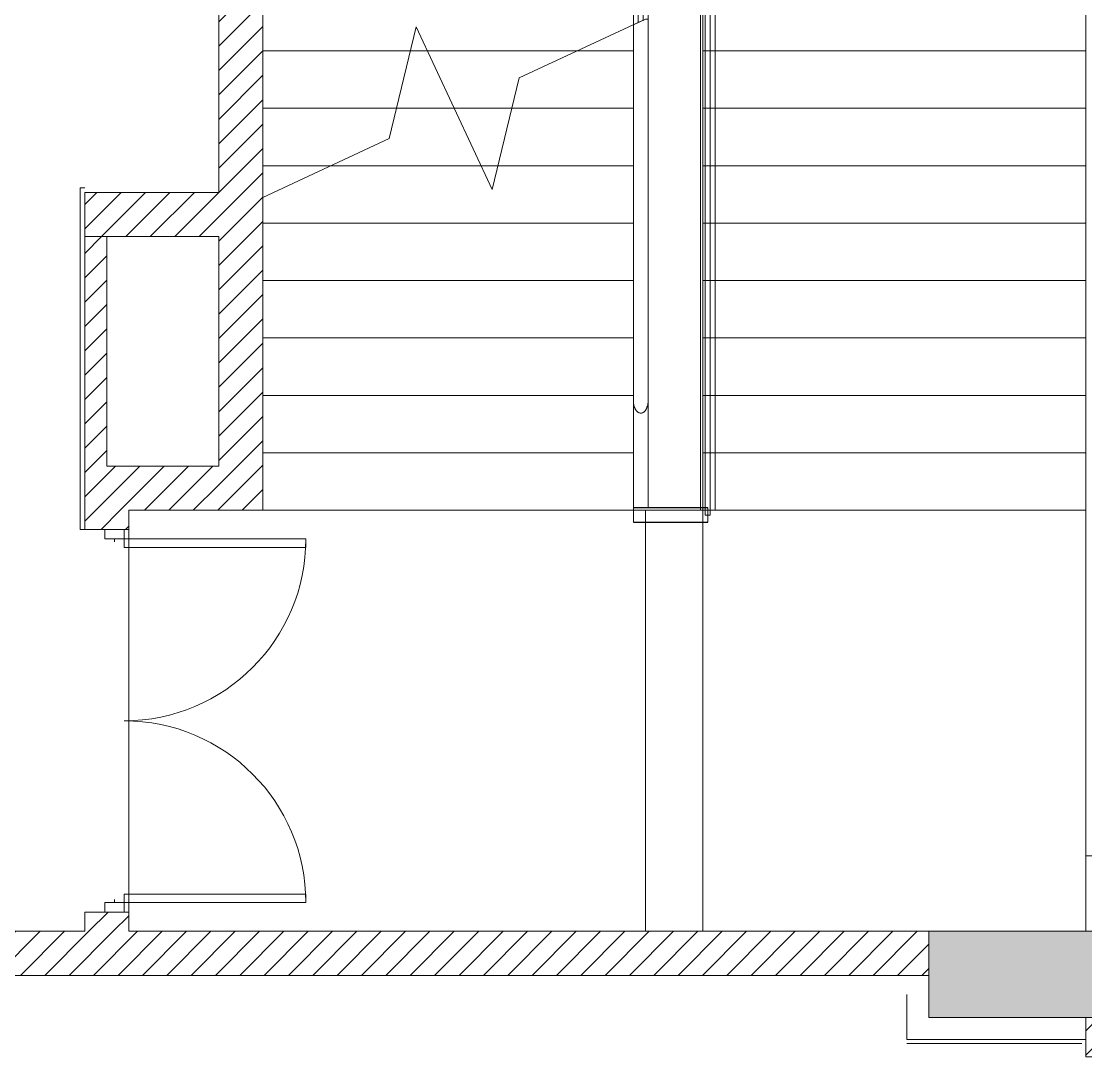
# Model space of a CAD drawing. Header units: millimetres. Extents: x -106145 to 154907, y -84585 to 152038.
# Drawn here: x 115597 to 121159, y 121150 to 126560 of the extents above; entities that cross this region are included whole.
import ezdxf

# ---------------------------------------------------------------- set-up
doc = ezdxf.new("R2010")
doc.units = ezdxf.units.MM
doc.linetypes.add('Overhead', pattern=[3.96875, 2.38125, -1.5875])
for name, color, linetype, lineweight in [('A-DOOR', 7, 'Continuous', 5), ('A-DOOR-FRAM', 7, 'Continuous', 9), ('A-FLOR-HRAL', 7, 'Continuous', 5), ('A-FLOR-HRAL-MBND', 7, 'Overhead', 5), ('A-WALL', 7, 'Continuous', 5), ('A-WALL-PATT', 7, 'Continuous', 5), ('S-COLS', 7, 'Continuous', 5), ('S-STRS', 7, 'Continuous', 5), ('S-STRS-MBND', 7, 'Overhead', 5)]:
    doc.layers.add(name, color=color, linetype=linetype, lineweight=lineweight)
pattern_1 = [(45, (0, 0), (-63.63961, 63.63961), [])]

# ---------------------------------------------------------------- blocks, each defined once
blk = doc.blocks.new('M_Door-Passage-Double-Flush - BFWD1 2_0-V8-Site Plan -MAIN')
at = {"layer": 'A-DOOR', "color": 254, "lineweight": 9, "true_color": 0xdddddd}
for p, q in [((-950, 96.35), (-950, 1046.35)), ((-950, 1046.35), (-905, 1046.35)), ((-905, 1046.35), (-905, 96.35)), ((950, 1046.35), (905, 1046.35)), ((905, 1046.35), (905, 96.35)), ((950, 96.35), (950, 1046.35)), ((-905, 96.35), (-950, 96.35)), ((905, 96.35), (950, 96.35))]:
    blk.add_line(p, q, dxfattribs=at)
at = {"layer": 'A-DOOR', "color": 254, "true_color": 0xdddddd}
for centre, start, end in [((-950, 96.35), 0, 90), ((950, 96.35), 90, 180)]:
    blk.add_arc(centre, 950, start, end, dxfattribs=at)
at = {"layer": 'A-DOOR-FRAM', "color": 254, "true_color": 0xdddddd}
for p, q in [((-950, 96.35), (-1000, 96.35)), ((-1000, 96.35), (-1000, -3.65)), ((-950, 46.5875), (-950, 96.35)), ((950, 96.35), (950, 46.5875)), ((1000, 96.35), (950, 96.35)), ((1000, -3.65), (1000, 96.35)), ((-934.125, 46.5875), (-950, 46.5875)), ((-950, -3.65), (-950, 45.5625)), ((-950, 45.5625), (-934.125, 45.5625)), ((-934.125, 45.5625), (-934.125, 46.5875)), ((950, 46.5875), (934.125, 46.5875)), ((934.125, 46.5875), (934.125, 45.5625)), ((934.125, 45.5625), (950, 45.5625)), ((950, 45.5625), (950, -3.65)), ((-1000, -3.65), (-950, -3.65)), ((950, -3.65), (1000, -3.65))]:
    blk.add_line(p, q, dxfattribs=at)
blk = doc.blocks.new('Railing - Railing-13402336-Site Plan -MAIN')
at = {"layer": 'A-FLOR-HRAL', "color": 254, "true_color": 0xdddddd}
for p, q in [((118846.4, 126565.6), (118821, 126553.8)), ((118846.4, 126565.6), (118821, 126553.8)), ((118846.4, 126561.4), (118846.4, 126565.6))]:
    blk.add_line(p, q, dxfattribs=at)
at = {"layer": 'A-FLOR-HRAL-MBND', "color": 254, "true_color": 0xdddddd}
for p, q in [((118821, 127342.8), (119158.7, 127342.8)), ((118821, 127305.1), (118821, 127342.8)), ((118821, 127342.8), (119158.7, 127342.8)), ((118821, 127305.1), (118821, 127342.8)), ((118846.4, 127317.4), (119158.7, 127317.4)), ((118846.4, 127305.1), (118846.4, 127317.4)), ((118846.4, 127317.4), (119158.7, 127317.4)), ((118846.4, 127305.1), (118846.4, 127317.4)), ((119158.7, 127342.8), (119196.4, 127342.8)), ((119158.7, 127342.8), (119196.4, 127342.8)), ((119158.7, 127317.4), (119171, 127317.4)), ((119158.7, 127317.4), (119171, 127317.4)), ((119171, 127317.4), (119171, 124005.1)), ((119171, 127317.4), (119171, 124005.1)), ((119196.4, 127342.8), (119196.4, 124005.1)), ((119196.4, 127342.8), (119196.4, 124005.1)), ((118821, 126553.8), (118821, 127305.1)), ((118821, 126553.8), (118821, 127305.1)), ((118846.4, 126565.6), (118846.4, 127305.1)), ((118846.4, 126565.6), (118846.4, 127305.1)), ((119171, 124005.1), (119171, 123980.1)), ((119171, 124005.1), (119171, 123980.1)), ((119196.4, 123980.1), (119171, 123980.1)), ((119196.4, 123980.1), (119171, 123980.1)), ((119196.4, 124005.1), (119196.4, 123980.1)), ((119196.4, 124005.1), (119196.4, 123980.1))]:
    blk.add_line(p, q, dxfattribs=at)
blk = doc.blocks.new('Top Rail Type - Top Rail_Internal_-13402402-Site Plan -MAIN')
at = {"layer": 'A-FLOR-HRAL', "color": 254, "true_color": 0xdddddd}
for p, q in [((118795.6, 124576.3), (118795.6, 124018.7)), ((118871.8, 124018.7), (118871.8, 124576.3)), ((119183.7, 124018.2), (118795.1, 124018.2)), ((118795.1, 123942), (119183.7, 123942))]:
    blk.add_line(p, q, dxfattribs=at)
at = {"layer": 'A-FLOR-HRAL', "color": 254, "true_color": 0xdddddd, "flags": 128}
for points in [[(118795.1, 123980.1), (118795.1, 123988.5), (118795.1, 123996.6), (118795.1, 124003.8), (118795.1, 124009.8)], [(118795.1, 123942), (118795.1, 123942.9), (118795.1, 123945.7), (118795.1, 123950.3), (118795.1, 123956.3), (118795.1, 123963.5), (118795.1, 123971.6), (118795.1, 123980.1)], [(119183.7, 124018.2), (119183.7, 124017.2), (119183.7, 124014.4), (119183.7, 124009.8), (119183.7, 124003.8), (119183.7, 123996.6), (119183.7, 123988.5), (119183.7, 123980.1)], [(119183.7, 123980.1), (119183.7, 123971.6), (119183.7, 123963.5), (119183.7, 123956.3), (119183.7, 123950.3), (119183.7, 123945.7), (119183.7, 123942.9), (119183.7, 123942)]]:
    blk.add_lwpolyline(points, dxfattribs=at)
at = {"layer": 'A-FLOR-HRAL', "color": 254, "true_color": 0xdddddd}
for points, knots in [([(118795.6, 124576.3), (118795.6, 124571.7), (118796.1, 124565), (118797.5, 124556), (118798.8, 124550.6), (118800.1, 124546.2), (118801.2, 124543), (118802.4, 124539.8), (118803.8, 124536.8), (118805.3, 124533.7), (118806.9, 124530.7), (118808.5, 124528.4), (118809.8, 124526.5), (118810.8, 124525.2), (118811.9, 124523.9), (118813.4, 124522.2), (118815.4, 124520.1), (118817.6, 124518.3), (118819.4, 124517), (118820.8, 124516.1), (118822.3, 124515.4), (118824.3, 124514.5), (118827.9, 124513.2), (118831.4, 124512.5), (118833.7, 124512.4)], [0, 0, 0, 0, 0.166667, 0.25, 0.333333, 0.375, 0.416667, 0.458333, 0.5, 0.541667, 0.583333, 0.625, 0.645833, 0.666667, 0.6875, 0.708333, 0.75, 0.791667, 0.8125, 0.833333, 0.854167, 0.875, 0.916667, 1, 1, 1, 1]), ([(118871.8, 124576.3), (118871.9, 124571.7), (118871.4, 124565), (118870, 124556), (118868.7, 124550.6), (118867.4, 124546.2), (118866.3, 124543), (118865.1, 124539.8), (118863.7, 124536.8), (118862.2, 124533.7), (118860.6, 124530.7), (118858.7, 124527.9), (118857.2, 124525.9), (118856.1, 124524.6), (118855.4, 124523.7), (118854.1, 124522.2), (118852.1, 124520.1), (118849.9, 124518.3), (118848.1, 124517), (118846.7, 124516.1), (118845.2, 124515.4), (118843.2, 124514.5), (118839.5, 124513.2), (118836.1, 124512.5), (118833.7, 124512.4)], [-1, -1, -1, -1, -0.833333, -0.75, -0.666667, -0.625, -0.583333, -0.541667, -0.5, -0.458333, -0.416667, -0.375, -0.333333, -0.322917, -0.3125, -0.291667, -0.25, -0.208333, -0.1875, -0.166667, -0.145833, -0.125, -0.083333, 0, 0, 0, 0]), ([(118833.7, 124018.7), (118830.9, 124018.7), (118825.2, 124018.7), (118817.1, 124018.7), (118809.8, 124018.7), (118802.7, 124018.7), (118798.2, 124018.7), (118796, 124018.7), (118795.7, 124018.7), (118795.6, 124018.7)], [0, 0, 0, 0, 0.142857, 0.285714, 0.428571, 0.571429, 0.785714, 0.892857, 1, 1, 1, 1]), ([(118871.8, 124018.7), (118871.8, 124018.7), (118871.2, 124018.7), (118868.4, 124018.7), (118863.8, 124018.7), (118856.7, 124018.7), (118848.5, 124018.7), (118840.2, 124018.7), (118835.9, 124018.7), (118833.7, 124018.7)], [0, 0, 0, 0, 0.142857, 0.285714, 0.428571, 0.571429, 0.785714, 0.892857, 1, 1, 1, 1])]:
    blk.add_open_spline(points, degree=3, knots=knots, dxfattribs=at)
blk = doc.blocks.new('Top Rail Type - Top Rail_Internal_-V31-Site Plan -MAIN')
at = {"layer": 'A-FLOR-HRAL', "color": 254, "linetype": 'Overhead', "true_color": 0xdddddd}
for p, q in [((118833.7, 127368.7), (118833.7, 127291.4)), ((118833.7, 127368.7), (119158.7, 127368.7)), ((119222.4, 127330.1), (119145.1, 127330.1)), ((119145.1, 127330.1), (119145.1, 124005.1)), ((119158.7, 127368.7), (119158.7, 127291.4)), ((119222.4, 127330.1), (119222.4, 124005.1)), ((118795.1, 127305.1), (118872.4, 127305.1)), ((118795.1, 126541.7), (118795.1, 127305.1)), ((118833.7, 127291.4), (119158.7, 127291.4)), ((118872.4, 126571.4), (118872.4, 127305.1)), ((119222.4, 124005.1), (119145.1, 124005.1))]:
    blk.add_line(p, q, dxfattribs=at)
at = {"layer": 'A-FLOR-HRAL', "color": 254, "true_color": 0xdddddd}
for p, q in [((118858.7, 126571.4), (118795.1, 126541.7)), ((118795.1, 124009.8), (118795.1, 126541.7)), ((118872.4, 126571.4), (118858.7, 126571.4)), ((118872.4, 124018.7), (118872.4, 126571.4)), ((119183.7, 124018.7), (118872.4, 124018.7)), ((119183.7, 123941.4), (118795.1, 123941.4))]:
    blk.add_line(p, q, dxfattribs=at)
blk = doc.blocks.new('MM-HOSPITAL BLOCK-C_2022_11_01_Facade reworking_rvt-1-Site Plan -MAIN')
at = {"layer": 'A-WALL-PATT', "true_color": 0xaaaaaa}
h = blk.add_hatch(dxfattribs=at)
h.set_pattern_fill('FP_10', color=253, style=0, pattern_type=2)
h.set_pattern_definition(pattern_1)
h.paths.add_polyline_path([(116628.7, 124005.1), (116858.7, 124005.1), (116858.7, 128835.1), (116628.7, 128835.1), (116628.7, 124235.1)], flags=0)
h = blk.add_hatch(dxfattribs=at)
h.set_pattern_fill('FP_10', color=253, style=0, pattern_type=2)
h.set_pattern_definition(pattern_1)
h.paths.add_polyline_path([(115928.7, 125435.1), (116628.7, 125435.1), (116628.7, 125665.1), (115928.7, 125665.1)], flags=0)
h = blk.add_hatch(dxfattribs=at)
h.set_pattern_fill('FP_10', color=253, style=0, pattern_type=2)
h.set_pattern_definition(pattern_1)
h.paths.add_polyline_path([(115928.7, 124235.1), (116043.7, 124235.1), (116043.7, 125435.1), (115928.7, 125435.1)], flags=0)
h = blk.add_hatch(dxfattribs=at)
h.set_pattern_fill('FP_10', color=253, style=0, pattern_type=2)
h.set_pattern_definition(pattern_1)
h.paths.add_polyline_path([(115928.7, 124005.1), (116628.7, 124005.1), (116628.7, 124235.1), (115928.7, 124235.1)], flags=0)
h = blk.add_hatch(dxfattribs=at)
h.set_pattern_fill('FP_10', color=253, style=0, pattern_type=2)
h.set_pattern_definition(pattern_1)
h.paths.add_polyline_path([(115928.7, 121805.1), (116158.7, 121805.1), (116158.7, 121905.1), (115928.7, 121905.1)], flags=0)
h.paths.add_polyline_path([(116084, 123905.1), (116158.7, 123905.1), (116158.7, 124005.1), (115928.7, 124005.1), (115928.7, 123905.1), (116083, 123905.1)], flags=0)
h = blk.add_hatch(dxfattribs=at)
h.set_pattern_fill('FP_10', color=253, style=0, pattern_type=2)
h.set_pattern_definition(pattern_1)
h.paths.add_polyline_path([(118479.3, 121575.1), (120338.7, 121575.1), (120338.7, 121805.1), (107981.7, 121805.1), (107981.7, 121575.1), (116378.9, 121575.1)], flags=0)
h = blk.add_hatch(dxfattribs=at)
h.set_pattern_fill('FP_10', color=253, style=0, pattern_type=2)
h.set_pattern_definition(pattern_1)
h.paths.add_polyline_path([(121158.7, 121150.1), (121388.7, 121150.1), (121388.7, 121355.1), (121158.7, 121352.1)], flags=0)
at = {"layer": 'S-COLS', "true_color": 0xd4d4d4}
blk.add_hatch(color=254, dxfattribs=at).paths.add_polyline_path([(121388.7, 121355.1), (121388.7, 121805.1), (120338.7, 121805.1), (120338.7, 121355.1), (120579.6, 121355.1)], flags=0)
at = {"layer": 'A-WALL', "color": 254, "lineweight": 18, "true_color": 0xdddddd}
for p, q in [((116628.7, 128835.1), (116628.7, 125665.1)), ((116858.7, 124005.1), (116858.7, 128835.1)), ((116628.7, 125665.1), (115928.7, 125665.1)), ((115928.7, 125435.1), (115928.7, 125665.1)), ((115928.7, 125435.1), (115928.7, 124235.1)), ((116043.7, 125435.1), (115928.7, 125435.1)), ((115928.7, 125435.1), (116628.7, 125435.1)), ((116043.7, 124235.1), (116043.7, 125435.1)), ((116628.7, 125435.1), (116628.7, 124235.1)), ((115928.7, 124005.1), (115928.7, 124235.1)), ((116628.7, 124235.1), (116043.7, 124235.1)), ((115928.7, 124005.1), (115928.7, 123905.1)), ((116158.7, 124005.1), (116628.7, 124005.1)), ((116158.7, 123905.1), (116158.7, 124005.1)), ((116628.7, 124005.1), (116858.7, 124005.1)), ((115928.7, 123905.1), (116033.7, 123905.1)), ((116133.7, 123905.1), (116158.7, 123905.1)), ((121158.7, 122200.1), (121158.7, 121805.1)), ((121388.7, 122200.1), (121158.7, 122200.1)), ((115928.7, 121905.1), (115928.7, 121805.1)), ((115928.7, 121905.1), (116033.7, 121905.1)), ((116133.7, 121905.1), (116158.7, 121905.1)), ((116158.7, 121805.1), (116158.7, 121905.1)), ((115928.7, 121805.1), (108878.7, 121805.1)), ((120338.7, 121805.1), (116158.7, 121805.1)), ((120338.7, 121805.1), (120338.7, 121575.1)), ((121388.7, 121805.1), (121158.7, 121805.1)), ((121158.7, 121355.1), (121388.7, 121355.1)), ((121158.7, 121352.1), (121158.7, 121150.1)), ((121158.7, 121150.1), (121388.7, 121150.1))]:
    blk.add_line(p, q, dxfattribs=at)
at = {"layer": 'A-WALL', "color": 254, "true_color": 0xdddddd}
for p, q in [((115903.7, 123905.1), (115903.7, 125690.1)), ((115928.7, 125690.1), (115903.7, 125690.1)), ((115928.7, 123905.1), (115903.7, 123905.1)), ((107981.7, 121575.1), (120338.7, 121575.1)), ((120223.7, 121240.1), (120223.7, 121475.2)), ((120223.7, 121240.1), (120338.7, 121240.1)), ((120223.7, 121240.1), (121158.7, 121240.1)), ((121137.7, 121219.1), (120223.7, 121219.1)), ((121158.7, 121240.1), (120338.7, 121240.1))]:
    blk.add_line(p, q, dxfattribs=at)
at = {"layer": 'S-COLS', "color": 254, "true_color": 0xdddddd}
for p, q in [((120338.7, 121355.1), (120338.7, 121805.1)), ((120338.7, 121805.1), (121388.7, 121805.1)), ((121388.7, 121355.1), (120338.7, 121355.1))]:
    blk.add_line(p, q, dxfattribs=at)
at = {"layer": 'S-STRS', "color": 254, "true_color": 0xdddddd}
for p, q in [((119158.7, 126705.1), (119158.7, 126405.1)), ((116858.7, 126405.1), (117630.3, 126405.1)), ((117630.3, 126405.1), (117718.9, 126405.1)), ((117718.9, 126405.1), (118502.1, 126405.1)), ((118502.1, 126405.1), (118795.1, 126405.1)), ((119158.7, 126405.1), (119158.7, 126105.1)), ((121158.7, 126405.1), (119158.7, 126405.1)), ((116858.7, 126105.1), (117557.4, 126105.1)), ((117557.4, 126105.1), (117858.7, 126105.1)), ((117858.7, 126105.1), (118160.1, 126105.1)), ((118160.1, 126105.1), (118795.1, 126105.1)), ((119158.7, 126105.1), (119158.7, 125805.1)), ((121158.7, 126105.1), (119158.7, 126105.1)), ((116858.7, 125805.1), (117215.4, 125805.1)), ((117215.4, 125805.1), (117998.6, 125805.1)), ((117998.6, 125805.1), (118087.2, 125805.1)), ((118087.2, 125805.1), (118795.1, 125805.1)), ((119158.7, 125805.1), (119158.7, 125505.1)), ((121158.7, 125805.1), (119158.7, 125805.1)), ((116858.7, 125505.1), (118795.1, 125505.1)), ((119158.7, 125505.1), (119158.7, 125205.1)), ((121158.7, 125505.1), (119158.7, 125505.1)), ((116858.7, 125205.1), (118795.1, 125205.1)), ((119158.7, 125205.1), (119158.7, 124905.1)), ((121158.7, 125205.1), (119158.7, 125205.1)), ((116858.7, 124905.1), (118795.1, 124905.1)), ((119158.7, 124905.1), (119158.7, 124605.1)), ((121158.7, 124905.1), (119158.7, 124905.1)), ((116858.7, 124605.1), (118795.1, 124605.1)), ((119158.7, 124605.1), (119158.7, 124305.1)), ((121158.7, 124605.1), (119158.7, 124605.1)), ((116858.7, 124305.1), (118795.1, 124305.1)), ((119158.7, 124305.1), (119158.7, 124018.7)), ((121158.7, 124305.1), (119158.7, 124305.1)), ((116858.7, 124005.1), (118795.1, 124005.1)), ((121158.7, 124005.1), (119183.7, 124005.1)), ((121158.7, 122200.1), (121158.7, 124005.1)), ((118858.7, 121805.1), (118858.7, 123941.4)), ((119158.7, 121805.1), (119158.7, 123941.4)), ((116158.7, 123905.1), (116158.7, 123855.1)), ((116158.7, 123810.1), (116158.7, 122000.1)), ((116158.7, 121955.1), (116158.7, 121905.1))]:
    blk.add_line(p, q, dxfattribs=at)
at = {"layer": 'S-STRS', "color": 254, "linetype": 'Overhead', "true_color": 0xdddddd}
for p, q in [((116858.7, 126405.1), (117630.3, 126405.1)), ((117630.3, 126405.1), (117718.9, 126405.1)), ((117718.9, 126405.1), (118502.1, 126405.1)), ((118502.1, 126405.1), (118795.1, 126405.1)), ((121158.7, 126405.1), (119158.7, 126405.1)), ((116858.7, 126105.1), (117557.4, 126105.1)), ((117557.4, 126105.1), (117858.7, 126105.1)), ((117858.7, 126105.1), (118160.1, 126105.1)), ((118160.1, 126105.1), (118795.1, 126105.1)), ((121158.7, 126105.1), (119158.7, 126105.1)), ((116858.7, 125805.1), (117215.4, 125805.1)), ((117215.4, 125805.1), (117998.6, 125805.1)), ((117998.6, 125805.1), (118087.2, 125805.1)), ((118087.2, 125805.1), (118795.1, 125805.1)), ((121158.7, 125805.1), (119158.7, 125805.1)), ((116858.7, 125505.1), (118795.1, 125505.1)), ((121158.7, 125505.1), (119158.7, 125505.1)), ((116858.7, 125205.1), (118795.1, 125205.1)), ((121158.7, 125205.1), (119158.7, 125205.1)), ((116858.7, 124905.1), (118795.1, 124905.1)), ((121158.7, 124905.1), (119158.7, 124905.1)), ((116858.7, 124605.1), (118795.1, 124605.1)), ((121158.7, 124605.1), (119158.7, 124605.1)), ((116858.7, 124305.1), (118795.1, 124305.1)), ((121158.7, 124305.1), (119158.7, 124305.1)), ((116858.7, 124005.1), (118795.1, 124005.1)), ((121158.7, 124005.1), (119183.7, 124005.1)), ((118858.7, 121805.1), (118858.7, 123941.4)), ((119158.7, 121805.1), (119158.7, 123941.4))]:
    blk.add_line(p, q, dxfattribs=at)
at = {"layer": 'S-STRS-MBND', "color": 254, "true_color": 0xdddddd}
for p, q in [((116858.7, 126405.1), (116858.7, 127305.1)), ((119158.7, 127305.1), (119158.7, 124005.1)), ((121158.7, 127305.1), (121158.7, 124005.1)), ((116858.7, 126405.1), (117630.3, 126405.1)), ((116858.7, 126405.1), (117630.3, 126405.1)), ((117718.9, 126405.1), (118502.1, 126405.1)), ((117718.9, 126405.1), (118502.1, 126405.1)), ((121158.7, 126405.1), (119158.7, 126405.1)), ((121158.7, 126405.1), (119158.7, 126405.1)), ((116858.7, 126105.1), (117557.4, 126105.1)), ((116858.7, 126105.1), (117557.4, 126105.1)), ((117858.7, 126105.1), (118160.1, 126105.1)), ((117858.7, 126105.1), (118160.1, 126105.1)), ((121158.7, 126105.1), (119158.7, 126105.1)), ((121158.7, 126105.1), (119158.7, 126105.1)), ((116858.7, 125805.1), (117215.4, 125805.1)), ((116858.7, 125805.1), (117215.4, 125805.1)), ((117998.6, 125805.1), (118087.2, 125805.1)), ((117998.6, 125805.1), (118087.2, 125805.1)), ((121158.7, 125805.1), (119158.7, 125805.1)), ((121158.7, 125805.1), (119158.7, 125805.1)), ((121158.7, 125505.1), (119158.7, 125505.1)), ((121158.7, 125505.1), (119158.7, 125505.1)), ((121158.7, 125205.1), (119158.7, 125205.1)), ((121158.7, 125205.1), (119158.7, 125205.1)), ((121158.7, 124905.1), (119158.7, 124905.1)), ((121158.7, 124905.1), (119158.7, 124905.1)), ((121158.7, 124605.1), (119158.7, 124605.1)), ((121158.7, 124605.1), (119158.7, 124605.1)), ((121158.7, 124305.1), (119158.7, 124305.1)), ((121158.7, 124305.1), (119158.7, 124305.1)), ((116158.7, 124005.1), (116158.7, 121805.1)), ((118858.7, 124005.1), (116158.7, 124005.1)), ((118858.7, 121805.1), (118858.7, 124005.1)), ((119158.7, 124005.1), (118858.7, 124005.1)), ((118858.7, 121805.1), (118858.7, 124005.1)), ((119158.7, 121805.1), (119158.7, 124005.1)), ((121158.7, 124005.1), (119158.7, 124005.1)), ((119158.7, 121805.1), (119158.7, 124005.1)), ((121158.7, 124005.1), (119158.7, 124005.1)), ((121158.7, 121805.1), (121158.7, 124005.1)), ((116158.7, 121805.1), (118858.7, 121805.1)), ((119158.7, 121805.1), (118858.7, 121805.1)), ((119158.7, 121805.1), (121158.7, 121805.1))]:
    blk.add_line(p, q, dxfattribs=at)
at = {"layer": 'S-STRS-MBND', "color": 254, "linetype": 'Continuous', "true_color": 0xdddddd}
for p, q in [((118821, 126553.8), (118198.6, 126263.5)), ((117660.6, 126529.9), (117518.9, 125946.6)), ((118056.9, 125680.2), (117660.6, 126529.9)), ((118198.6, 126263.5), (118056.9, 125680.2)), ((117518.9, 125946.6), (116858.7, 125638.7))]:
    blk.add_line(p, q, dxfattribs=at)
at = {"color": 253, "lineweight": 5, "true_color": 0xaaaaaa}
for name in ['Top Rail Type - Top Rail_Internal_-V31-Site Plan -MAIN', 'Railing - Railing-13402336-Site Plan -MAIN', 'Top Rail Type - Top Rail_Internal_-13402402-Site Plan -MAIN']:
    blk.add_blockref(name, (0, 0), dxfattribs=at)
at = {"color": 253, "lineweight": 5, "true_color": 0xaaaaaa, "rotation": 270}
blk.add_blockref('M_Door-Passage-Double-Flush - BFWD1 2_0-V8-Site Plan -MAIN', (116037.4, 122905.1), dxfattribs=at)

msp = doc.modelspace()

# ---------------------------------------------------------------- block references
at = {"lineweight": 5}
msp.add_blockref('MM-HOSPITAL BLOCK-C_2022_11_01_Facade reworking_rvt-1-Site Plan -MAIN', (0, 0), dxfattribs=at)

doc.saveas('drawing.dxf')
